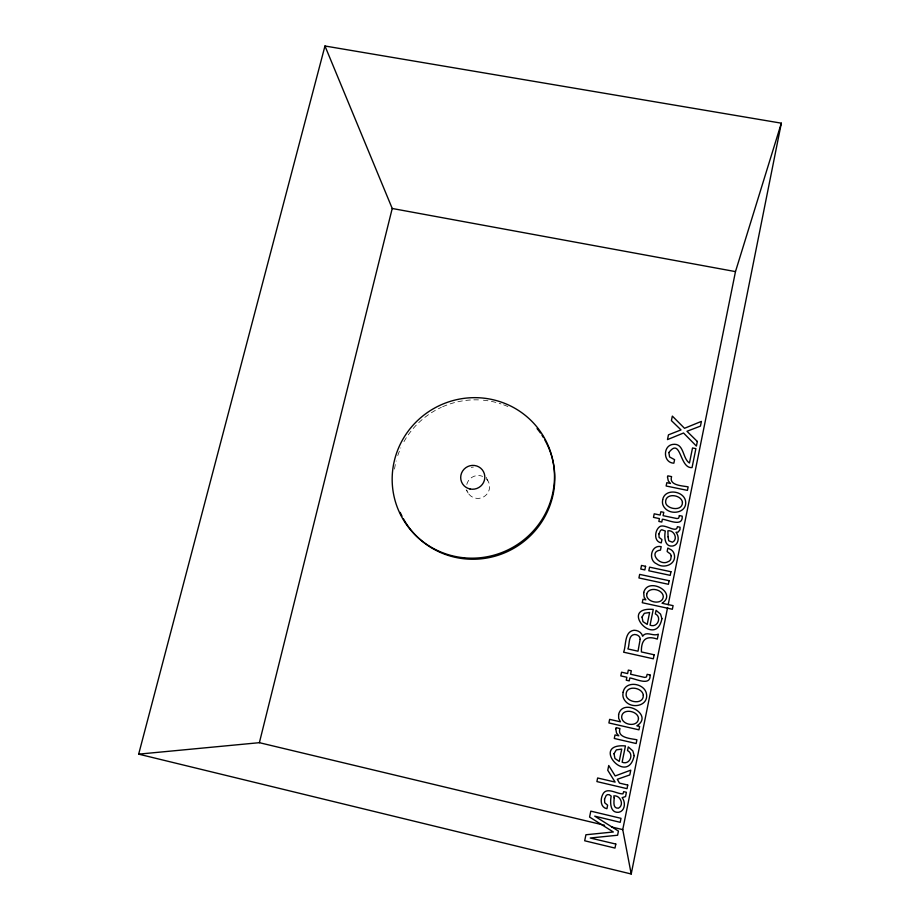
<?xml version="1.0" encoding="UTF-8"?>
<svg xmlns="http://www.w3.org/2000/svg" width="920" height="920" viewBox="0 0 920 920"><rect width="100%" height="100%" fill="white"/><g stroke="black" fill="none" stroke-linecap="round" stroke-linejoin="round"><path stroke-width="0.69" stroke-dasharray="4.6 3.45" d="M466.118 489.739L468.142 493.074M486.174 477.296L487.887 480.826M486.691 479.239A11.615 11.396 -28.7 0 1 483.621 496.892A11.615 11.396 -28.7 0 1 466.923 490.36M466.785 484.437A11.615 11.396 -28.7 0 1 482.643 476.387M471.293 467.394A12.029 11.787 -28.6 0 1 473.363 467.13M394.507 469.085A80.971 79.338 -28.6 0 1 396.175 460.931M397.762 455.584A80.971 79.338 -28.6 0 1 400.809 447.879M403.96 441.669A80.971 79.338 -28.6 0 1 441.335 407.33M442.6 406.766A80.971 79.338 -28.6 0 1 480.666 399.993M483.414 400.211A80.971 79.338 -28.6 0 1 501.043 403.937M503.631 404.846A80.971 79.338 -28.6 0 1 510.002 407.525"/><path stroke-width="1.38" d="M631.212 874L781.333 123.176L324.967 46L138.667 754.147L631.212 874L622.748 829.621L667.609 607.545M668.184 604.727L735.482 271.607L781.333 123.176M138.667 754.147L259.382 742.681L392.23 208.483L324.967 46M392.23 208.483L735.482 271.607M259.382 742.681L604.578 825.274M611.558 826.953L622.748 829.621M544.858 439.99A80.971 79.338 -28.6 0 1 512.739 548.895A80.971 79.338 -28.6 0 1 403.282 518.581M401.982 516.131A80.971 79.338 -28.6 0 1 400.211 512.382M537.061 428.582A80.971 79.338 -28.6 0 1 540.408 432.952M541.972 435.24A80.971 79.338 -28.6 0 1 543.455 437.586M650.049 674.969C651.004 686.803 635.421 678.615 629.832 677.936L629.234 680.88L626.255 680.213L626.865 677.269L620.804 675.901L621.563 672.209L627.612 673.567L628.325 670.105L631.304 670.772L630.591 674.233L644.77 677.419L646.449 676.982L647.162 674.325L650.049 674.969M668.081 536.889L668.713 540.776L672.439 542.225C678.373 539.361 674.199 529.736 667.885 530.794L668.081 536.889M667.494 476.951L668.288 480.918L670.484 483.448L666.816 482.69L666.137 486.001L687.435 490.383L688.137 486.887C682.962 485.725 668.541 485.725 671.588 476.617L667.828 475.847L667.494 476.951M614.181 797.824C614.1 801.515 612.501 808.611 618.412 808.208C624.519 805.195 620.459 795.006 613.824 795.88L614.181 797.824M615.756 728.824L616.538 733.079L618.78 735.816L615.02 734.942L614.295 738.472L636.168 743.521L636.916 739.795C631.373 738.553 616.699 737.989 619.976 728.548L616.112 727.651L615.756 728.824M671.244 555.841L670.772 559.21A4.531 4.439 24.6 0 1 668.127 561.648C659.582 566.674 647.91 551.632 660.48 550.114L661.181 546.664C651.084 544.352 647.83 560.28 656.707 563.879C664.125 569.365 677.327 563.937 674.084 553.794A7.532 7.394 24.3 0 0 671.312 549.895L667.828 548.078L667.126 551.517L670.519 554.104L671.244 555.841M658.904 533.979L659.088 537.406L661.94 539.591L661.273 542.892C653.614 541.615 654.557 530.518 659.582 526.723C664.562 523.123 676.602 533.945 677.407 526.688L680.075 527.24L679.938 529.747L678.086 532.116L675.981 532.312C679.581 536.348 678.948 544.755 672.899 545.997C664.47 547.331 664.125 536.74 665.321 531.035L661.768 529.747L660.48 530.483L658.904 533.979M604.543 799.123L604.716 802.803L607.637 805.195L606.912 808.714C600.519 807.587 600.196 799.572 602.554 794.811C606.269 786.036 616.756 794.247 622.978 793.845L623.656 791.648L626.394 792.293L625.565 796.57L622.138 797.651C625.738 801.998 625.255 810.876 618.872 812.256C609.914 813.406 610.04 802.033 611.168 796.087L609.224 794.684L607.522 794.638L606.199 795.409L604.543 799.123M646.726 593.986C645.391 602.485 663.067 605.923 663.297 596.309C662.469 589.145 648.807 586.385 646.726 593.986M643.724 592.48L644.057 596.999L645.84 599.84L642.988 599.231L642.275 602.715L672.359 609.247L673.095 605.647L662.043 603.255C678.04 592.836 647.921 576.207 643.724 592.48M640.159 639.331L638.02 651.199L627.888 648.945C629.878 644.736 627.911 635.202 634.478 634.501C637.249 634.478 640.297 636.203 640.159 639.331M661.917 618.677C655.73 649.531 617.964 606.476 653.257 609.419L650.06 625.14C657.443 628.314 662.17 617.101 655.339 613.881L656.063 610.339L660.56 614.134L661.917 618.677M634.19 755.607C627.578 787.29 589.57 742.923 625.439 745.936L622.127 762.197C629.728 765.474 634.409 753.94 627.532 750.582L628.279 746.913L632.833 750.893L634.19 755.607M618.608 714.553L618.677 718.394L620.482 721.832L609.638 719.359L608.902 722.947L638.94 729.836L639.63 726.42L636.835 725.776C654.315 715.196 622.656 697.095 618.608 714.553M638.48 718.186C638.469 727.777 621.724 725.42 621.655 716.979C622.069 708.009 637.686 710.585 638.48 718.186M682.444 502.239C682.744 510.289 671.634 509.806 667.333 505.62A4.979 4.865 14.6 0 1 665.631 501.952C665.447 492.487 681.386 494.649 682.444 502.239M643.31 695.198C643.678 703.547 632.189 703.064 627.842 698.544A5.152 5.048 57.1 0 1 626.129 694.669C625.876 684.744 642.401 687.228 643.31 695.198M668.863 452.536L669.576 456.952L674.578 459.655L673.854 463.174C663.078 462.909 662.664 445.809 672.761 444.417C684.376 442.727 682.226 458.47 689.459 463.013L692.519 447.971L695.888 448.649L692.058 467.578C679.374 468.843 681.202 436.505 668.863 452.536M642.022 617.056L642.965 621.621L647.197 624.404L649.623 612.49L644.322 613.306L642.022 617.056M613.996 753.744L614.951 758.482L619.217 761.404L621.736 749.087L616.354 749.88L613.996 753.744M662.676 499.686L662.446 501.86A8.993 8.774 14.7 0 0 664.389 507.506C670.737 516.12 688.367 512.659 685.377 500.192C682.629 490.498 664.769 488.393 662.676 499.686M623.127 692.242L622.874 694.519A9.303 9.108 57 0 0 624.83 700.488C631.246 709.734 649.474 706.008 646.311 693.082C643.747 682.904 625.197 680.397 623.127 692.242M679.374 515.579L678.684 518.144L677.039 518.569L663.09 515.672L663.78 512.337L660.847 511.727L660.169 515.05L654.212 513.82L653.487 517.362L659.433 518.604L658.858 521.444L661.79 522.054L662.365 519.213C667.817 519.685 683.1 527.643 682.214 516.166L679.374 515.579M615.802 844.054L614.985 848.079L584.683 840.776L585.925 834.762L613.33 831.99L589.582 817.052L590.801 811.141L621.011 818.328L620.206 822.319L594.722 816.144L618.435 831.07L617.596 835.233L590.226 838.005L615.802 844.054M627.75 785.059L627.026 788.67L596.907 781.586L597.644 777.986L615.112 782.081L607.763 770.281L608.741 765.509L615.204 775.951L630.775 770.155L629.809 774.939L617.308 779.297L619.494 783.115L627.75 785.059M654.143 654.775L653.327 658.8L623.61 652.188C626.324 645.541 624.105 631.591 634.006 630.269C637.801 630.211 641.7 632.385 642.643 636.249C645.897 631.074 652.211 635.789 656.834 634.662L658.317 634.168L657.317 639.089C646.012 635.237 641.148 639.607 641.378 651.935L654.143 654.775M669.139 580.716L668.414 584.292L638.928 577.955L639.664 574.39L669.139 580.716M670.956 571.734L670.22 575.356L648.83 570.779L649.577 567.157L670.956 571.734M697.337 441.473L696.405 446.085L683.548 433.009L667.483 439.599L668.46 434.838L681.019 429.904L671.404 420.601L672.336 416.093L684.514 428.294L701.408 421.394L700.453 426.109L686.964 431.284L697.337 441.473M645.587 566.306L644.839 569.928L640.769 569.054L641.505 565.443L645.587 566.306M469.947 488.968A12.121 11.868 -28.6 0 0 484.334 473.742A12.121 11.868 -28.6 0 0 464.013 469.257A12.121 11.868 -28.6 0 0 469.947 488.968M464.531 557.842A81.546 79.879 -28.6 0 0 547.596 444.279A81.546 79.879 -28.6 0 0 407.847 431.618A81.546 79.879 -28.6 0 0 464.531 557.842"/></g></svg>
